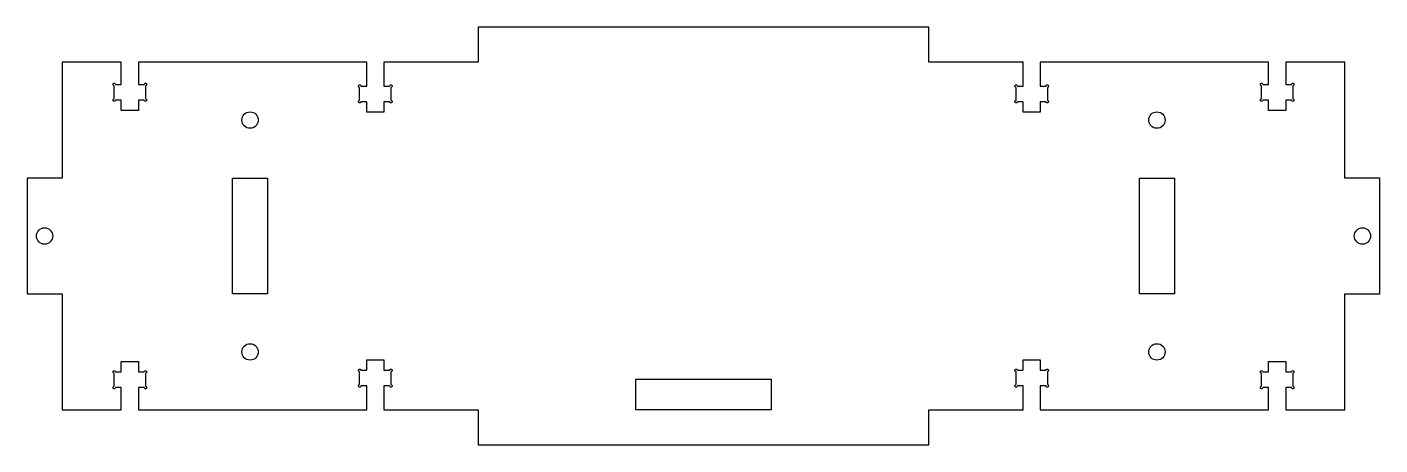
# Model space of a CAD drawing. Header units: millimetres. Extents: x -130 to 130, y -40 to 40.
import ezdxf

# ---------------------------------------------------------------- set-up
doc = ezdxf.new("R2010")
doc.units = ezdxf.units.MM

msp = doc.modelspace()

# ---------------------------------------------------------------- linework, layer by layer
msp.add_lwpolyline([(123.28, 11.13), (123.28, 33.38), (111.9, 33.38), (111.9, 29.1), (113, 29.1, -2.414214), (113.25, 28.85), (113.25, 26.35, -2.414214), (113, 26.1), (111.9, 26.1), (111.9, 24.1), (108.6, 24.1), (108.6, 26.1), (107.5, 26.1, -2.414214), (107.25, 26.35), (107.25, 28.85, -2.414214), (107.5, 29.1), (108.6, 29.1), (108.6, 33.38), (64.73, 33.38), (64.73, 28.78), (65.83, 28.78, -2.414214), (66.08, 28.53), (66.08, 26.03, -2.414214), (65.83, 25.78), (64.73, 25.78), (64.73, 23.78), (61.43, 23.78), (61.43, 25.78), (60.33, 25.78, -2.414214), (60.08, 26.03), (60.08, 28.53, -2.414214), (60.33, 28.78), (61.43, 28.78), (61.43, 33.38), (43.33, 33.38), (43.33, 40.1), (-43.33, 40.1), (-43.33, 33.38), (-61.43, 33.38), (-61.43, 28.78), (-60.33, 28.78, -2.414214), (-60.08, 28.53), (-60.08, 26.03, -2.414214), (-60.33, 25.78), (-61.43, 25.78), (-61.43, 23.78), (-64.73, 23.78), (-64.73, 25.78), (-65.83, 25.78, -2.414214), (-66.08, 26.03), (-66.08, 28.53, -2.414214), (-65.83, 28.78), (-64.73, 28.78), (-64.73, 33.38), (-108.6, 33.38), (-108.6, 29.1), (-107.5, 29.1, -2.414214), (-107.25, 28.85), (-107.25, 26.35, -2.414214), (-107.5, 26.1), (-108.6, 26.1), (-108.6, 24.1), (-111.9, 24.1), (-111.9, 26.1), (-113, 26.1, -2.414214), (-113.25, 26.35), (-113.25, 28.85, -2.414214), (-113, 29.1), (-111.9, 29.1), (-111.9, 33.38), (-123.28, 33.38), (-123.28, 11.13), (-130, 11.13), (-130, -11.13), (-123.28, -11.13), (-123.28, -33.38), (-111.9, -33.38), (-111.9, -29.1), (-113, -29.1, -2.414214), (-113.25, -28.85), (-113.25, -26.35, -2.414214), (-113, -26.1), (-111.9, -26.1), (-111.9, -24.1), (-108.6, -24.1), (-108.6, -26.1), (-107.5, -26.1, -2.414214), (-107.25, -26.35), (-107.25, -28.85, -2.414214), (-107.5, -29.1), (-108.6, -29.1), (-108.6, -33.38), (-64.73, -33.38), (-64.73, -28.78), (-65.83, -28.78, -2.414214), (-66.08, -28.53), (-66.08, -26.03, -2.414214), (-65.83, -25.78), (-64.73, -25.78), (-64.73, -23.78), (-61.43, -23.78), (-61.43, -25.78), (-60.33, -25.78, -2.414214), (-60.08, -26.03), (-60.08, -28.53, -2.414214), (-60.33, -28.78), (-61.43, -28.78), (-61.43, -33.38), (-43.33, -33.38), (-43.33, -40.1), (43.33, -40.1), (43.33, -33.38), (61.43, -33.38), (61.43, -28.78), (60.33, -28.78, -2.414214), (60.08, -28.53), (60.08, -26.03, -2.414214), (60.33, -25.78), (61.43, -25.78), (61.43, -23.78), (64.73, -23.78), (64.73, -25.78), (65.83, -25.78, -2.414214), (66.08, -26.03), (66.08, -28.53, -2.414214), (65.83, -28.78), (64.73, -28.78), (64.73, -33.38), (108.6, -33.38), (108.6, -29.1), (107.5, -29.1, -2.414214), (107.25, -28.85), (107.25, -26.35, -2.414214), (107.5, -26.1), (108.6, -26.1), (108.6, -24.1), (111.9, -24.1), (111.9, -26.1), (113, -26.1, -2.414214), (113.25, -26.35), (113.25, -28.85, -2.414214), (113, -29.1), (111.9, -29.1), (111.9, -33.38), (123.28, -33.38), (123.28, -11.13), (130, -11.13), (130, 11.13)], format="xyb", close=True)
for points in [[(-83.78, 11.13), (-83.78, -11.13), (-90.5, -11.13), (-90.5, 11.13)], [(90.5, 11.13), (90.5, -11.13), (83.78, -11.13), (83.78, 11.13)], [(13, -27.5), (13, -33.38), (-13, -33.38), (-13, -27.5)]]:
    msp.add_lwpolyline(points, close=True)
for centre, radius in [((-87.14, 22.25), 1.58), ((87.14, 22.25), 1.58), ((-126.64, 0), 1.57), ((126.64, 0), 1.57), ((-87.14, -22.25), 1.58), ((87.14, -22.25), 1.58)]:
    msp.add_circle(centre, radius)

doc.saveas('drawing.dxf')
